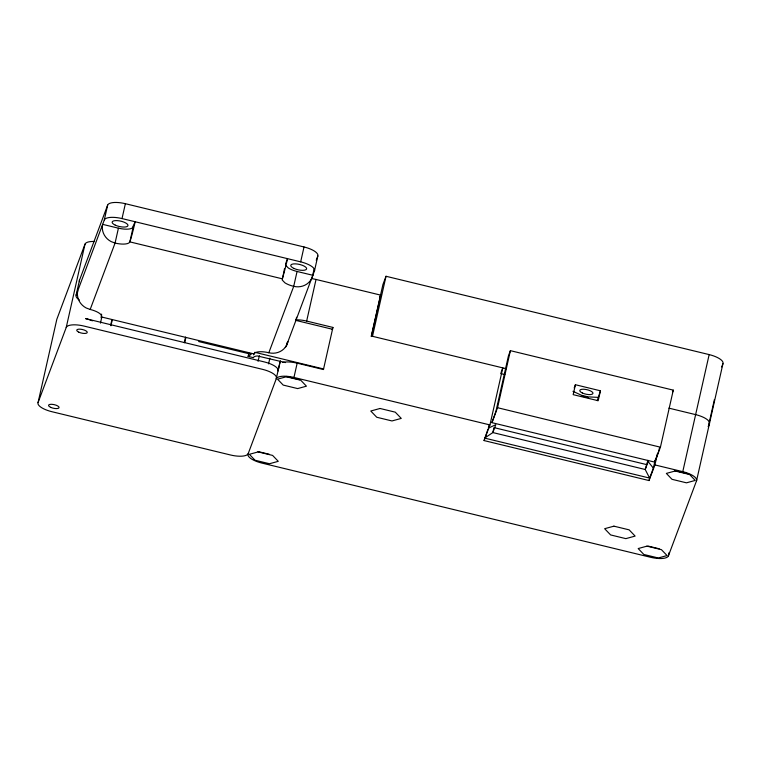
<?xml version="1.0" encoding="UTF-8"?>
<svg xmlns="http://www.w3.org/2000/svg" width="761" height="761" viewBox="0 0 761 761"><rect width="100%" height="100%" fill="white"/><g stroke="black" fill="none" stroke-linecap="round" stroke-linejoin="round"><path stroke-width="1.14" d="M248.219 453.566A16.238 5.555 12.7 0 1 230.488 454.983L51.843 411.691A16.238 5.555 12.7 0 1 38.05 402.626L56.828 319.287L85.004 244.138A16.238 5.555 12.7 0 1 94.583 241.503M38.05 402.626L66.226 327.477L85.004 244.138M79.353 299.977A16.238 5.555 12.7 0 1 76.119 295.154L79.477 280.267L107.643 205.118A16.238 5.555 12.7 0 1 125.375 203.701L304.02 246.973A16.238 5.555 12.7 0 1 317.822 256.029L314.464 270.916L286.298 346.055A16.238 5.555 12.7 0 1 285.251 347.282M76.119 295.154L104.295 220.005L107.643 205.118M314.464 270.916A16.238 5.555 12.7 0 0 300.671 261.851L135.163 221.746L132.3 227.986A13.527 4.623 12.7 0 1 121.855 228.823L118.421 228.176L115.073 243.063L90.178 309.461A13.527 4.633 12.7 0 1 101.679 317.014L254.05 353.941A13.527 4.623 12.7 0 1 268.823 352.752A16.228 15.23 20.6 0 0 287.934 341.689M104.295 220.005A16.238 5.555 12.7 0 1 122.017 218.578L125.375 203.701M100.452 323.121L101.736 317.423M110.726 324.947L111.762 320.371M110.935 325.765L112.228 320.039M133.194 226.987L129.846 241.874A13.527 4.623 12.7 0 1 115.073 243.063L111.096 241.579A16.238 15.239 20.5 0 1 102.659 224.362L118.421 228.176M184.286 342.773L185.579 337.056M184.752 342.45L185.789 337.865M285.48 362.588L257.37 355.939A10.825 3.7 12.7 0 0 253.365 357.67L248.105 356.395L248.876 352.99M258.074 361.323L259.358 355.625M284.538 268.49L282.236 280.038L284.909 282.816A13.527 4.623 12.7 0 0 293.717 286.345A16.238 15.239 20.5 0 0 312.828 275.282L297.066 271.468A13.527 4.623 12.7 0 1 288.257 267.939L285.594 265.151M268.585 363.872L269.87 358.174M297.066 271.468L293.717 286.345L268.823 352.752M300.671 261.851L304.02 246.973M280.124 361.57L276.224 378.854A16.238 5.555 12.7 0 1 293.955 377.437L489.941 424.933L502.793 367.886L501.023 372.614M280.381 360.714L278.069 370.978A16.238 5.555 12.7 0 0 264.267 361.913L85.622 318.621A16.238 5.555 12.7 0 1 92.395 320.847M286.298 346.055L287.078 342.621M295.801 320.714L296.581 317.261M312.505 276.157L314.046 269.289M293.955 377.437L297.171 363.168L323.444 369.542L332.928 327.43L306.654 321.066A16.238 5.555 12.7 0 0 295.772 319.848M306.654 321.066L316.034 279.458L380.662 295.116L371.435 336.048L506.36 368.752M371.197 336.524L382.907 284.576L386.017 276.272L709.157 354.597A16.238 5.555 12.7 0 1 722.95 363.653L696.562 480.733L668.396 555.882A16.238 5.555 12.7 0 1 650.665 557.299L261.851 463.069A16.238 5.555 12.7 0 1 248.057 454.003L276.395 378.417A16.238 5.555 12.7 0 0 262.593 369.361L83.948 326.06A16.238 5.555 12.7 0 0 66.226 327.477M372.49 336.305L386.017 276.272M657.494 453.508L654.917 464.923L649.057 480.562L484.072 440.571L487.953 429.242M489.133 424.724L488.372 428.129L495.792 424.705L492.843 432.562L484.633 438.098L649.618 478.079L653.347 468.12L655.145 460.158M491.939 422.659L495.906 411.463L508.434 355.91L510.393 350.659L673.276 390.136L660.424 447.192L654.821 462.136L491.939 422.659L497.542 407.715L510.393 350.659M575.411 384.733L573.176 394.655L598.203 400.724L600.439 390.802L575.411 384.733L574.184 388.005M597.233 400.657L600.439 390.802M647.906 460.338L645.214 469.499L649.618 478.079L649.057 480.562M658.788 450.95L659.578 447.478M696.562 480.733A16.238 5.555 12.7 0 0 682.769 471.668L709.157 354.597M668.396 555.882L669.166 552.457M714.427 399.458L708.272 426.74L709.423 423.687A16.238 5.555 12.7 0 0 695.621 414.621L668.89 408.143M285.565 263.915L287.534 258.673A16.238 0.723 -76.4 0 1 282.217 278.792L129.846 241.874L130.464 240.029A16.238 0.723 -76.4 0 0 135.163 221.746L122.017 218.578M316.243 260.224L317.822 256.029M332.138 329.532L332.928 327.43M379.492 298.236L380.662 295.116M484.072 440.571L489.941 424.933M672.496 392.238L673.276 390.136M655.154 460.643L658.389 452.024M721.704 366.973L722.95 363.653M101.679 317.014L101.327 317.775A16.257 0.723 -76.4 0 1 101.641 314.131M248.105 356.395L251.206 354.284L198.659 341.546M597.984 397.356L588.224 396.89L581.404 395.235L572.957 391.287M295.848 320.391L332.586 329.294M500.662 373.565L504.866 374.583M581.48 396.005L588.396 397.689M497.542 407.715L660.424 447.192M254.754 352.286L323.644 368.98M654.917 464.923L682.769 471.668M286.326 376.429L299.663 379.663M675.14 470.659L688.477 473.894M646.336 464.533L493.965 427.606L492.843 432.562L645.214 469.499L648.163 461.632L653.347 468.12M258.16 451.577L269.27 454.269M648.087 546.075L659.197 548.776M90.178 309.461L86.202 307.986A16.247 15.249 20.5 0 1 77.765 290.769M79.505 281.751A16.238 5.555 12.7 0 1 79.477 280.267M254.05 353.951A16.238 0.723 -76.4 0 1 253.518 354.569M282.54 362.483A16.238 5.555 12.7 0 1 297.171 363.168M311.886 278.65A16.238 5.555 12.7 0 1 316.034 279.458M286.326 376.762L277.537 379.178L283.206 385.085L297.656 388.586L306.436 386.179L300.776 380.262L286.326 376.762M380.043 408.476L370.778 411.016L376.752 417.256L391.991 420.947L401.256 418.407L395.282 412.167L380.043 408.476M258.15 451.91L249.37 454.317L255.03 460.234L269.48 463.734L278.269 461.328L272.6 455.411L258.15 451.91M675.14 471.002L666.351 473.409L672.02 479.325L686.47 482.826L695.25 480.419L689.59 474.503L675.14 471.002M613.908 526.165L604.643 528.705L610.617 534.935L625.856 538.636L635.121 536.086L629.147 529.856L613.908 526.165M646.964 546.141L638.184 548.557L643.844 554.474L658.294 557.975L667.083 555.559L661.414 549.651L646.964 546.141M50.616 407.325A5.413 1.855 12.7 0 0 59.063 407.715A5.413 1.855 12.7 0 0 51.758 404.3A5.413 1.855 12.7 0 0 50.616 407.325M78.792 332.176A5.413 1.855 12.7 0 0 87.239 332.576A5.413 1.855 12.7 0 0 79.924 329.152A5.413 1.855 12.7 0 0 78.792 332.176M115.263 225.142A8.114 2.778 12.7 0 0 127.934 225.732A8.114 2.778 12.7 0 0 116.966 220.604A8.114 2.778 12.7 0 0 115.263 225.142M293.908 268.414A8.114 2.778 12.7 0 0 306.588 269.004A8.114 2.778 12.7 0 0 295.61 263.867A8.114 2.778 12.7 0 0 293.908 268.414M582.374 393.009A6.763 2.312 12.7 0 0 592.933 393.504A6.763 2.312 12.7 0 0 583.792 389.232A6.763 2.312 12.7 0 0 582.374 393.009"/></g></svg>
